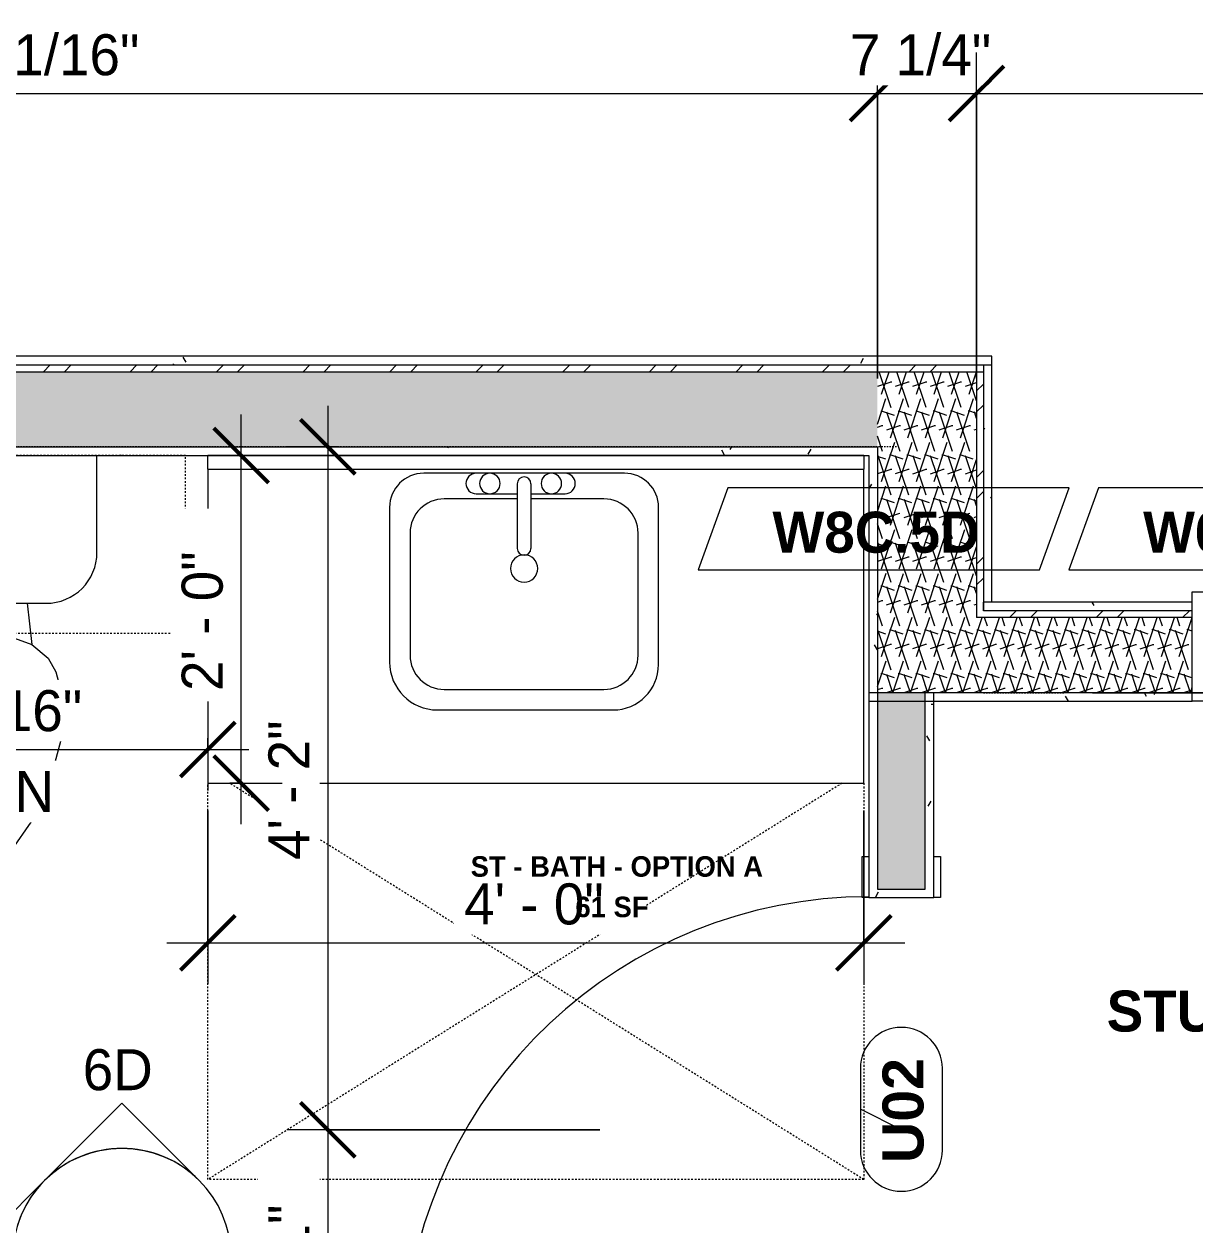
# Model space of a CAD drawing. Header units: inches. Extents: x -4058 to -1781, y 9814 to 12289.
# Drawn here: x -3268.9 to -3183.2, y 10317.2 to 10405 of the extents above; entities that cross this region are included whole.
import ezdxf

# ---------------------------------------------------------------- set-up
doc = ezdxf.new("R2010")
doc.units = ezdxf.units.IN
doc.header["$MEASUREMENT"] = 0
doc.linetypes.add('Dash', pattern=[0.25, 0.125, -0.125])
doc.linetypes.add('Dash 3_32_', pattern=[0.1875, 0.09375, -0.09375])
for name, color, linetype, lineweight in [('0-1', 7, 'Continuous', 5), ('0-2', 7, 'Continuous', 9), ('A-ANNO-DIMS', 211, 'Continuous', 9), ('A-ANNO-DIMS-32', 211, 'Continuous', 9), ('A-AREA-IDEN', 2, 'Continuous', 9), ('A-DETL-1', 90, 'Dash 3_32_', 9), ('A-DOOR-1', 7, 'Continuous', 9), ('A-DOOR-2', 31, 'Continuous', 9), ('A-DOOR-FRAM', 31, 'Continuous', 9), ('A-DOOR-FRAM-1', 7, 'Continuous', 9), ('A-DOOR-IDEN', 31, 'Continuous', 9), ('A-GENM', 5, 'Continuous', 9), ('A-GENM-2', 147, 'Dash', 9), ('A-WALL-1', 7, 'Continuous', 9), ('A-WALL-2', 113, 'Continuous', 9), ('A-WALL-IDEN', 211, 'Continuous', 9), ('A-WALL-PATT-1', 9, 'Continuous', 9), ('G-ANNO-SYMB-3', 111, 'Continuous', 9), ('I-WALL-2', 7, 'Continuous', 9), ('P-SANR-FIXT', 6, 'Continuous', 9), ('Q-CASE', 31, 'Continuous', 9), ('Q-CASE-3', 31, 'Dash', 9)]:
    doc.layers.add(name, color=color, linetype=linetype, lineweight=lineweight)
doc.styles.add('Arial_B', font='arialbd.ttf', dxfattribs={"height": 3})
doc.styles.add('Century Gothic', font='ufonts.com_century-gothic.ttf', dxfattribs={"height": 3})
doc.styles.add('Century Gothic_B', font='GOTHICB.TTF', dxfattribs={"height": 3})
doc.styles.add('Century Gothic_B_1', font='GOTHICB.TTF', dxfattribs={"height": 1.5})
doc.dimstyles.new('THE_DIMENSION_STRING', dxfattribs={"dimscale": 12, "dimtxt": 3.132505, "dimasz": 0.333333, "dimexe": 0.25, "dimexo": 0.166667, "dimgap": 0.041667, "dimtad": 1, "dimdec": 4, "dimrnd": 0.0625, "dimzin": 3, "dimdsep": 46, "dimlunit": 4, "dimtxsty": 'Century Gothic', "dimblk1": 'OBLIQUE', "dimblk2": 'OBLIQUE', "dimsah": 1, "dimcen": 0.09, "dimdle": 0.25, "dimazin": 0, "dimtfac": 1, "dimtdec": 4, "dimtix": 1, "dimtmove": 0, "dimatfit": 3, "dimfxl": 1, "dimtvp": 1, "dimtfill": 1, "dimfrac": 2, "dimtolj": 1, "dimtzin": 0, "dimarcsym": 2})
doc.dimstyles.new('THE_DIMENSION_STRING_2', dxfattribs={"dimscale": 12, "dimtxt": 3.132505, "dimasz": 0.333333, "dimexe": 0.25, "dimexo": 0.166667, "dimgap": 0.041667, "dimtad": 1, "dimdec": 4, "dimrnd": 0.0625, "dimzin": 3, "dimdsep": 46, "dimlunit": 4, "dimtxsty": 'Century Gothic', "dimblk1": 'OBLIQUE', "dimblk2": 'OBLIQUE', "dimsah": 1, "dimcen": 0.09, "dimdle": 0.25, "dimazin": 0, "dimtfac": 1, "dimtdec": 4, "dimtix": 1, "dimtmove": 0, "dimatfit": 3, "dimfxl": 1, "dimtvp": 1, "dimtfill": 1, "dimfrac": 2, "dimtolj": 1, "dimtzin": 0, "dimarcsym": 2})
doc.dimstyles.new('THE_DIMENSION_STRING_3', dxfattribs={"dimscale": 12, "dimtxt": 3.132505, "dimasz": 0.333333, "dimexe": 0.25, "dimexo": 0.166667, "dimgap": 0.041667, "dimtad": 1, "dimdec": 4, "dimrnd": 0.0625, "dimzin": 3, "dimdsep": 46, "dimlunit": 4, "dimtxsty": 'Century Gothic', "dimblk1": 'OBLIQUE', "dimblk2": 'OBLIQUE', "dimsah": 1, "dimcen": 0.09, "dimdle": 0.25, "dimazin": 0, "dimtfac": 1, "dimtdec": 4, "dimtix": 1, "dimtmove": 0, "dimatfit": 3, "dimfxl": 1, "dimtvp": 1, "dimtfill": 1, "dimfrac": 2, "dimtolj": 1, "dimtzin": 0, "dimarcsym": 2})
doc.dimstyles.new('THE_DIMENSION_STRING_4', dxfattribs={"dimscale": 12, "dimtxt": 3.132505, "dimasz": 0.333333, "dimexe": 0.25, "dimexo": 0.166667, "dimgap": 0.041667, "dimtad": 1, "dimdec": 4, "dimrnd": 0.0625, "dimzin": 3, "dimdsep": 46, "dimlunit": 4, "dimtxsty": 'Century Gothic', "dimblk1": 'OBLIQUE', "dimblk2": 'OBLIQUE', "dimsah": 1, "dimcen": 0.09, "dimdle": 0.25, "dimazin": 0, "dimtfac": 1, "dimtdec": 4, "dimtix": 1, "dimtmove": 0, "dimatfit": 3, "dimfxl": 1, "dimtvp": 1, "dimtfill": 1, "dimfrac": 2, "dimtolj": 1, "dimtzin": 0, "dimarcsym": 2})
pattern_1 = [(0, (0, 0), (10.24, 2.56), [0.422, -7.258, 0.422, -7.258, -40.96]), (0, (0, 0), (10.24, 2.56), [-15.36, 0.422, -14.938, 0.422, -7.258, -17.92]), (0, (0, 0), (10.24, 2.56), [-38.4, 0.422, -4.698, 0.422, -12.378]), (120, (3.84, 1.28), (-7.33702503, 7.58810013), [0.422, -7.258, 0.422, -7.258, -40.96]), (120, (3.84, 1.28), (-7.33702503, 7.58810013), [-15.36, 0.422, -14.938, 0.422, -7.258, -17.92]), (120, (3.84, 1.28), (-7.33702503, 7.58810013), [-38.4, 0.422, -4.698, 0.422, -12.378]), (240, (5.12, 6.4), (-2.90297497, -10.14810013), [0.422, -7.258, 0.422, -7.258, -40.96]), (240, (5.12, 6.4), (-2.90297497, -10.14810013), [-15.36, 0.422, -14.938, 0.422, -7.258, -17.92]), (240, (5.12, 6.4), (-2.90297497, -10.14810013), [-38.4, 0.422, -4.698, 0.422, -12.378])]
pattern_2 = [(161.57, (0.16, 0.16), (-1.279773737, -0.000426766), [0, -9.107, 1.011, 0]), (18.43, (-0.16, 0.16), (-1.279773737, 0.000426766), [0, -9.107, 1.011, 0]), (108.43, (0.16, 0.16), (0.639452382, -3.199964008), [3.035, -7.083]), (71.57, (-0.16, 0.16), (0.639452382, 3.199964008), [3.035, -7.083])]
pattern_3 = [(45, (0, 0), (-3.1678384, 3.1678384), []), (45, (0, 4.8), (-3.1678384, 3.1678384), [])]

# ---------------------------------------------------------------- blocks, each defined once
blk = doc.blocks.new('HOLLOW METAL - UNIT DOOR-2191977-UNIT PLANS - 1ST FLOOR')
at = {"layer": 'A-DOOR-1'}
for p, q in [((16.25, -3.875), (18, -3.875)), ((16.25, -39.875), (16.25, -3.875)), ((18, -3.875), (18, -39.875)), ((18, -39.875), (16.25, -39.875))]:
    blk.add_line(p, q, dxfattribs=at)
blk.add_arc((18, -3.875), 36, 180, 270, dxfattribs=at)
at = {"layer": 'A-DOOR-FRAM-1'}
for p, q in [((-20, 4.125), (-18, 4.125)), ((-20, -3.875), (-20, 4.125)), ((-18, 4.125), (-18, 2.1875)), ((18, 4.125), (20, 4.125)), ((18, 2.1875), (18, 4.125)), ((20, 4.125), (20, -3.875)), ((-18, 2.1875), (-17.375, 2.1875)), ((-17.375, 2.1875), (-17.375, -1.9375)), ((17.375, 2.1875), (18, 2.1875)), ((17.375, -1.9375), (17.375, 2.1875)), ((-18, -1.9375), (-18, -3.875)), ((-17.375, -1.9375), (-18, -1.9375)), ((18, -1.9375), (17.375, -1.9375)), ((18, -3.875), (18, -1.9375)), ((-18, -3.875), (-20, -3.875)), ((20, -3.875), (18, -3.875))]:
    blk.add_line(p, q, dxfattribs=at)
blk = doc.blocks.new('CTR - 1st Phase - Common Walls_rvt-1-UNIT PLANS - 1ST FLOOR')
at = {"layer": 'A-WALL-PATT-1'}
h = blk.add_hatch(dxfattribs=at)
h.set_pattern_fill('FP_3', color=256, style=0, pattern_type=2)
h.set_pattern_definition(pattern_1)
h.paths.add_polyline_path([(-3198.724, 10380.039), (-3198.099, 10380.039), (-3198.099, 10380.664), (-3419.382, 10380.664), (-3419.382, 10380.039), (-3207.099, 10380.039)], flags=0)
h = blk.add_hatch(dxfattribs=at)
h.set_pattern_fill('FP_16', color=256, style=0, pattern_type=2)
h.set_pattern_definition(pattern_3)
h.paths.add_polyline_path([(-3206.474, 10379.539), (-3198.724, 10379.539), (-3198.724, 10380.039), (-3418.882, 10380.039), (-3418.882, 10379.539), (-3207.099, 10379.539)], flags=0)
h = blk.add_hatch(dxfattribs=at)
h.set_pattern_fill('FP_4', color=256, style=0, pattern_type=2)
h.set_pattern_definition(pattern_2)
h.paths.add_polyline_path([(-3206.474, 10374.039), (-3206.474, 10379.539), (-3413.382, 10379.539), (-3413.382, 10374.039), (-3207.099, 10374.039)], flags=0)
h = blk.add_hatch(dxfattribs=at)
h.set_pattern_fill('FP_4', color=256, style=0, pattern_type=2)
h.set_pattern_definition(pattern_2)
h.paths.add_polyline_path([(-3206.474, 10356.039), (-3199.224, 10356.039), (-3199.224, 10379.539), (-3206.474, 10379.539), (-3206.474, 10370.067)], flags=0)
h = blk.add_hatch(dxfattribs=at)
h.set_pattern_fill('FP_16', color=256, style=0, pattern_type=2)
h.set_pattern_definition(pattern_3)
h.paths.add_polyline_path([(-3199.224, 10361.539), (-3198.724, 10361.539), (-3198.724, 10379.539), (-3199.224, 10379.539), (-3199.224, 10370.067)], flags=0)
h = blk.add_hatch(dxfattribs=at)
h.set_pattern_fill('FP_3', color=256, style=0, pattern_type=2)
h.set_pattern_definition(pattern_1)
h.paths.add_polyline_path([(-3198.099, 10362.664), (-3198.099, 10380.039), (-3198.724, 10380.039), (-3198.724, 10362.664)], flags=0)
h = blk.add_hatch(dxfattribs=at)
h.set_pattern_fill('FP_3', color=256, style=0, pattern_type=2)
h.set_pattern_definition(pattern_1)
h.paths.add_polyline_path([(-3207.099, 10373.414), (-3207.099, 10374.039), (-3334.911, 10374.039), (-3334.911, 10373.414), (-3254.645, 10373.414)], flags=0)
h.paths.add_polyline_path([(-3343.161, 10373.414), (-3342.536, 10373.414), (-3342.536, 10374.039), (-3412.757, 10374.039), (-3412.757, 10373.414), (-3349.006, 10373.414)], flags=0)
h = blk.add_hatch(dxfattribs=at)
h.set_pattern_fill('FP_3', color=256, style=0, pattern_type=2)
h.set_pattern_definition(pattern_1)
h.paths.add_polyline_path([(-3206.474, 10355.414), (-3206.474, 10374.039), (-3207.099, 10374.039), (-3207.099, 10355.414)], flags=0)
h = blk.add_hatch(dxfattribs=at)
h.set_pattern_fill('FP_3', color=256, style=0, pattern_type=2)
h.set_pattern_definition(pattern_1)
h.paths.add_polyline_path([(-3198.099, 10362.039), (-3183.436, 10362.039), (-3183.436, 10362.664), (-3198.724, 10362.664), (-3198.724, 10362.039)], flags=0)
h.paths.add_polyline_path([(-3143.436, 10362.039), (-3134.124, 10362.039), (-3134.124, 10362.664), (-3143.436, 10362.664)], flags=0)
h = blk.add_hatch(dxfattribs=at)
h.set_pattern_fill('FP_16', color=256, style=0, pattern_type=2)
h.set_pattern_definition(pattern_3)
h.paths.add_polyline_path([(-3198.099, 10361.539), (-3183.436, 10361.539), (-3183.436, 10362.039), (-3198.724, 10362.039), (-3198.724, 10361.539)], flags=0)
h.paths.add_polyline_path([(-3143.436, 10361.539), (-3134.124, 10361.539), (-3134.124, 10362.039), (-3143.436, 10362.039)], flags=0)
h = blk.add_hatch(dxfattribs=at)
h.set_pattern_fill('FP_4', color=256, style=0, pattern_type=2)
h.set_pattern_definition(pattern_2)
h.paths.add_polyline_path([(-3199.224, 10356.039), (-3183.436, 10356.039), (-3183.436, 10361.539), (-3199.224, 10361.539)], flags=0)
h.paths.add_polyline_path([(-3141.374, 10356.039), (-3139.624, 10356.039), (-3139.624, 10361.539), (-3143.436, 10361.539), (-3143.436, 10356.039)], flags=0)
h = blk.add_hatch(dxfattribs=at)
h.set_pattern_fill('FP_3', color=256, style=0, pattern_type=2)
h.set_pattern_definition(pattern_1)
h.paths.add_polyline_path([(-3206.474, 10355.414), (-3183.436, 10355.414), (-3183.436, 10356.039), (-3206.474, 10356.039)], flags=0)
h.paths.add_polyline_path([(-3141.374, 10355.414), (-3141.374, 10356.039), (-3143.436, 10356.039), (-3143.436, 10355.414)], flags=0)
at = {"layer": 'A-WALL-1'}
for p, q in [((-3412.757, 10380.039), (-3207.099, 10380.039)), ((-3412.757, 10379.539), (-3207.099, 10379.539)), ((-3207.099, 10380.039), (-3198.724, 10380.039)), ((-3207.099, 10379.539), (-3206.474, 10379.539)), ((-3206.474, 10379.539), (-3199.224, 10379.539)), ((-3199.224, 10379.539), (-3198.724, 10379.539)), ((-3199.224, 10379.539), (-3199.224, 10361.539)), ((-3198.724, 10380.039), (-3198.099, 10380.039)), ((-3198.724, 10380.039), (-3198.724, 10379.539)), ((-3198.724, 10380.039), (-3198.724, 10379.539)), ((-3198.724, 10379.539), (-3198.724, 10362.664)), ((-3334.911, 10374.039), (-3207.099, 10374.039)), ((-3207.099, 10374.039), (-3206.474, 10374.039)), ((-3206.474, 10374.039), (-3206.474, 10356.039)), ((-3198.099, 10362.664), (-3198.724, 10362.664)), ((-3198.724, 10362.039), (-3198.724, 10362.664)), ((-3198.724, 10362.664), (-3198.724, 10362.039)), ((-3198.099, 10362.039), (-3198.724, 10362.039)), ((-3183.436, 10362.039), (-3198.099, 10362.039)), ((-3198.724, 10361.539), (-3199.224, 10361.539)), ((-3198.099, 10361.539), (-3198.724, 10361.539)), ((-3183.436, 10361.539), (-3198.099, 10361.539)), ((-3199.224, 10356.039), (-3206.474, 10356.039)), ((-3198.099, 10356.039), (-3199.224, 10356.039)), ((-3183.436, 10356.039), (-3198.099, 10356.039))]:
    blk.add_line(p, q, dxfattribs=at)
at = {"layer": 'I-WALL-2'}
for p, q in [((-3207.099, 10380.664), (-3412.757, 10380.664)), ((-3198.099, 10380.664), (-3207.099, 10380.664)), ((-3198.099, 10380.039), (-3198.099, 10380.664)), ((-3198.099, 10362.664), (-3198.099, 10380.039)), ((-3295.786, 10373.414), (-3207.099, 10373.414)), ((-3207.099, 10373.414), (-3207.099, 10355.414)), ((-3183.436, 10362.664), (-3198.099, 10362.664)), ((-3207.099, 10355.414), (-3206.474, 10355.414)), ((-3206.474, 10355.414), (-3198.099, 10355.414)), ((-3198.099, 10355.414), (-3183.436, 10355.414))]:
    blk.add_line(p, q, dxfattribs=at)
at = {"layer": '0-2'}
blk.add_blockref('HOLLOW METAL - UNIT DOOR-2191977-UNIT PLANS - 1ST FLOOR', (-3163.436, 10359.289), dxfattribs=at)
blk = doc.blocks.new('M_Sink Vanity-Square - 500 x 440mm-1352614-UNIT PLANS - 1ST FLOOR')
at = {"layer": 'P-SANR-FIXT'}
for p, q in [((7.96, 7.092), (-6.725, 7.092)), ((3.618, 7.092), (-2.882, 7.092)), ((0.118, 6.329), (0.118, 1.59)), ((1.118, 6.329), (1.118, 1.59)), ((-2.882, 5.592), (0.118, 5.592)), ((1.118, 5.592), (3.618, 5.592)), ((-9.225, 4.592), (-9.225, -6.73)), ((0.118, 5.217), (-5.225, 5.217)), ((6.46, 5.217), (1.118, 5.217)), ((10.46, -6.91), (10.46, 4.592)), ((-7.725, 2.717), (-7.725, -6.23)), ((8.96, -6.23), (8.96, 2.717)), ((-5.225, -8.73), (6.46, -8.73)), ((-5.725, -10.23), (7.139, -10.23))]:
    blk.add_line(p, q, dxfattribs=at)
for centre, radius, start, end in [((-6.725, 4.592), 2.5, 90, 180), ((-2.882, 6.342), 0.75, 90, 270), ((-1.882, 6.342), 0.75, 360, 180), ((2.618, 6.342), 0.75, 360, 180), ((3.618, 6.342), 0.75, 270, 90), ((7.96, 4.592), 2.5, 360, 90), ((-1.882, 6.342), 0.75, 180, 0), ((0.618, 6.329), 0.5, 360, 180), ((2.618, 6.342), 0.75, 180, 360), ((-5.225, 2.717), 2.5, 90, 180), ((6.46, 2.717), 2.5, 0, 90), ((0.618, 0.125), 1, 360, 180), ((0.618, 1.59), 0.5, 180, 0), ((0.618, 0.125), 1, 180, 0), ((-5.725, -6.73), 3.5, 180, 270), ((-5.225, -6.23), 2.5, 180, 270), ((6.46, -6.23), 2.5, 270, 0), ((7.139, -6.91), 3.321, 270, 0)]:
    blk.add_arc(centre, radius, start, end, dxfattribs=at)
blk = doc.blocks.new('Toilet-Domestic-3D - Toilet-Domestic-3D-3234795-UNIT PLANS - 1ST FLOOR')
at = {"layer": 'P-SANR-FIXT'}
for p, q in [((-2.74, 11), (-1.874, 11.5)), ((-1.874, 11.5), (-0.5, 12)), ((-0.5, 12), (0.5, 12)), ((0.5, 12), (1.874, 11.5)), ((1.874, 11.5), (2.74, 11)), ((-3.74, 10), (-2.74, 11)), ((2.74, 11), (3.74, 10)), ((-5.127, 8), (-3.74, 10)), ((3.74, 10), (5.127, 8)), ((-6.06, 6), (-5.127, 8)), ((5.127, 8), (6.06, 6)), ((-6.788, 4), (-6.06, 6)), ((6.06, 6), (6.788, 4)), ((-7.326, 1.992), (-6.788, 4)), ((6.788, 4), (7.326, 1.992)), ((-7.5, 0), (-7.326, 1.992)), ((7.326, 1.992), (7.5, 0)), ((-7.413, -0.996), (-7.5, 0)), ((7.5, 0), (7.413, -0.996)), ((-7.236, -2), (-7.413, -0.996)), ((7.413, -0.996), (7.236, -2)), ((-6.968, -3), (-7.236, -2)), ((7.236, -2), (6.968, -3)), ((-6.401, -4), (-6.968, -3)), ((6.968, -3), (6.401, -4)), ((-5.209, -5), (-6.401, -4)), ((6.401, -4), (5.209, -5)), ((-3.938, -5.463), (-5.209, -5)), ((-4.862, -8.024), (-5.209, -5)), ((5.209, -5), (3.836, -5.5)), ((4.862, -8.024), (5.209, -5)), ((-1, -6), (-3.449, -5.568)), ((1, -6), (-1, -6)), ((3.836, -5.5), (1, -6)), ((6.25, -8.024), (-6.25, -8.024)), ((-9.976, -11.75), (-9.976, -18.856)), ((9.976, -18.856), (9.976, -11.75))]:
    blk.add_line(p, q, dxfattribs=at)
for centre, start, end in [((-6.25, -11.75), 90, 180), ((6.25, -11.75), 0, 90)]:
    blk.add_arc(centre, 3.726, start, end, dxfattribs=at)
blk = doc.blocks.new('Bath Vanity - Bath Vanity 48_-2551079-UNIT PLANS - 1ST FLOOR')
at = {"layer": 'Q-CASE'}
for p, q in [((-23.262, -1.005), (-23.262, -24)), ((24.738, -24), (24.738, -1.005)), ((-23.262, -24), (24.738, -24))]:
    blk.add_line(p, q, dxfattribs=at)
blk = doc.blocks.new('ADA Clearances - 30_x48_-V54-UNIT PLANS - 1ST FLOOR')
at = {"layer": 'A-GENM-2'}
for p, q in [((15, 24), (-14.005, -22.407)), ((-14.005, 24), (-8.63, 24)), ((-5.63, 24), (15, 24)), ((15, 24), (15, -24)), ((-14.005, 22.407), (15, -24)), ((15, -24), (-14.005, -24))]:
    blk.add_line(p, q, dxfattribs=at)
blk = doc.blocks.new('BATHROOM MIRROR - BATHROOM MIRROR 48_-3124766-UNIT PLANS - 1ST FLOOR')
at = {"layer": 'Q-CASE'}
for p, q in [((24.738, 24), (-23.262, 24)), ((-23.262, 23), (-23.262, 24)), ((24.738, 24), (24.738, 23)), ((-23.262, 23), (24.738, 23))]:
    blk.add_line(p, q, dxfattribs=at)
blk = doc.blocks.new('300 Series Wall Hung Cabinet_326 - 30_-2909952-UNIT PLANS - 1ST FLOOR')
at = {"layer": 'Q-CASE'}
for p, q in [((-2.5, -13.188), (-2.012, -13.188)), ((-2.5, -13.188), (-2.5, -14.687)), ((-2.012, -14.687), (-2.012, -13.188)), ((2, -13.188), (2.488, -13.188)), ((2, -13.188), (2, -14.687)), ((2.488, -14.687), (2.488, -13.188)), ((-2.5, -14.687), (-2.012, -14.687)), ((2, -14.687), (2.488, -14.687))]:
    blk.add_line(p, q, dxfattribs=at)
at = {"layer": 'Q-CASE-3'}
for p, q in [((15, -0.188), (-15, -0.188)), ((-15, -0.188), (-15, -13.188)), ((15, -13.188), (15, -0.188)), ((-15, -13.188), (15, -13.188))]:
    blk.add_line(p, q, dxfattribs=at)
blk = doc.blocks.new('SWING - SINGLE - FLUSH - SWING - FLUSH - 2-10 x 6-8 - PRIVACY-3983846-UNIT PLANS - 1ST FLOOR')
at = {"layer": 'A-DOOR-2'}
for p, q in [((15, -2.375), (15, -36.383)), ((17, -2.375), (15, -2.375)), ((17, -2.375), (17, -36.383)), ((17, -36.383), (15, -36.383))]:
    blk.add_line(p, q, dxfattribs=at)
blk.add_arc((17, -2.375), 34.067, 180, 266.63431, dxfattribs=at)
at = {"layer": 'A-DOOR-FRAM'}
for p, q in [((-20, 2.375), (-20, 2.875)), ((-20, 2.875), (-17, 2.875)), ((-17, 2.875), (-17, 2.375)), ((17, 2.375), (17, 2.875)), ((17, 2.875), (20, 2.875)), ((20, 2.875), (20, 2.375)), ((-17, 2.375), (-20, 2.375)), ((20, 2.375), (17, 2.375)), ((-20, -2.375), (-17, -2.375)), ((-20, -2.875), (-20, -2.375)), ((-17, -2.375), (-17, -2.875)), ((17, -2.375), (20, -2.375)), ((17, -2.875), (17, -2.375)), ((20, -2.375), (20, -2.875)), ((-17, -2.875), (-20, -2.875)), ((20, -2.875), (17, -2.875))]:
    blk.add_line(p, q, dxfattribs=at)
blk = doc.blocks.new('Elevation - Filled Arrow-152140-UNIT PLANS - 1ST FLOOR')
at = {"layer": 'G-ANNO-SYMB-3'}
for start, end in [(360, 180), (180, 360)]:
    blk.add_arc((0, 0), 0.25, start, end, dxfattribs=at)
blk = doc.blocks.new('Elevation - Filled Arrow-151867-UNIT PLANS - 1ST FLOOR')
at = {"layer": 'G-ANNO-SYMB-3'}
for p, q in [((0, 0.3536), (-0.1768, 0.1768)), ((0.1768, 0.1768), (0, 0.3536))]:
    blk.add_line(p, q, dxfattribs=at)
blk.add_arc((0, 0), 0.25, 45, 135, dxfattribs=at)
blk = doc.blocks.new('DIMBLOCK39-UNIT PLANS - 1ST FLOOR')
at = {"layer": 'A-ANNO-DIMS-32'}
for p, q in [((-3246.701, 10377.039), (-3246.701, 10324.039)), ((-3245.873, 10374.039), (-3249.701, 10374.039)), ((-3246.701, 10374.039), (-3245.873, 10374.039)), ((-3226.784, 10324.039), (-3249.701, 10324.039)), ((-3246.701, 10324.039), (-3226.784, 10324.039))]:
    blk.add_line(p, q, dxfattribs=at)
at = {"layer": 'A-ANNO-DIMS-32', "lineweight": 50}
for p, q in [((-3246.701, 10374.039), (-3248.701, 10376.039)), ((-3246.701, 10374.039), (-3244.701, 10372.039)), ((-3246.701, 10324.039), (-3248.701, 10326.039)), ((-3246.701, 10324.039), (-3244.701, 10322.039))]:
    blk.add_line(p, q, dxfattribs=at)
at = {"layer": 'A-ANNO-DIMS-32', "color": 0, "insert": (-3251.046, 10343.794), "char_height": 3, "width": 12.58969, "attachment_point": 1, "rotation": 90, "line_spacing_factor": 0.984502, "style": 'Century Gothic', "bg_fill": 3, "box_fill_scale": 1.25, "bg_fill_color": 256, "bg_fill_true_color": 13158600, "bg_fill_transparency": 0}
blk.add_mtext('4\' - 2"', dxfattribs=at)
blk = doc.blocks.new('_Oblique')
at = {"color": 0, "linetype": 'ByBlock', "lineweight": -2}
blk.add_line((-0.5, -0.5), (0.5, 0.5), dxfattribs=at)
blk = doc.blocks.new('DIMBLOCK40-UNIT PLANS - 1ST FLOOR')
at = {"layer": 'A-ANNO-DIMS-32', "lineweight": 50}
for p, q in [((-3246.701, 10324.039), (-3248.701, 10326.039)), ((-3246.701, 10324.039), (-3244.701, 10322.039)), ((-3246.701, 10301.039), (-3248.701, 10303.039)), ((-3246.701, 10301.039), (-3244.701, 10299.039))]:
    blk.add_line(p, q, dxfattribs=at)
at = {"layer": 'A-ANNO-DIMS-32'}
for p, q in [((-3226.784, 10324.039), (-3249.701, 10324.039)), ((-3246.701, 10324.039), (-3246.701, 10301.039)), ((-3246.701, 10324.039), (-3226.784, 10324.039)), ((-3245.873, 10301.039), (-3249.701, 10301.039)), ((-3246.701, 10301.039), (-3245.873, 10301.039))]:
    blk.add_line(p, q, dxfattribs=at)
at = {"layer": 'A-ANNO-DIMS-32', "color": 0, "insert": (-3251.046, 10306.125), "char_height": 3, "width": 15.39402, "attachment_point": 1, "rotation": 90, "line_spacing_factor": 0.984502, "style": 'Century Gothic', "bg_fill": 3, "box_fill_scale": 1.25, "bg_fill_color": 256, "bg_fill_true_color": 13158600, "bg_fill_transparency": 0}
blk.add_mtext('1\' - 11"', dxfattribs=at)
blk = doc.blocks.new('DIMBLOCK76-UNIT PLANS - 1ST FLOOR')
at = {"layer": 'A-ANNO-DIMS-32'}
for p, q in [((-3255.474, 10347.414), (-3255.474, 10334.736)), ((-3255.474, 10337.736), (-3255.474, 10347.414)), ((-3207.474, 10347.414), (-3207.474, 10334.736)), ((-3207.474, 10337.736), (-3207.474, 10347.414)), ((-3258.474, 10337.736), (-3204.474, 10337.736))]:
    blk.add_line(p, q, dxfattribs=at)
at = {"layer": 'A-ANNO-DIMS-32', "lineweight": 50}
for p, q in [((-3255.474, 10337.736), (-3253.474, 10339.736)), ((-3207.474, 10337.736), (-3205.474, 10339.736)), ((-3255.474, 10337.736), (-3257.474, 10335.736)), ((-3207.474, 10337.736), (-3209.474, 10335.736))]:
    blk.add_line(p, q, dxfattribs=at)
at = {"layer": 'A-ANNO-DIMS-32', "color": 0, "insert": (-3236.719, 10342.081), "char_height": 3, "width": 12.58969, "attachment_point": 1, "line_spacing_factor": 0.984502, "style": 'Century Gothic', "bg_fill": 3, "box_fill_scale": 1.25, "bg_fill_color": 256, "bg_fill_true_color": 13158600, "bg_fill_transparency": 0}
blk.add_mtext('4\' - 0"', dxfattribs=at)
blk = doc.blocks.new('DIMBLOCK77-UNIT PLANS - 1ST FLOOR')
at = {"layer": 'A-ANNO-DIMS-32'}
for p, q in [((-3253.047, 10346.414), (-3253.047, 10376.414)), ((-3253.876, 10373.414), (-3250.047, 10373.414)), ((-3253.047, 10373.414), (-3253.876, 10373.414)), ((-3253.876, 10349.414), (-3250.047, 10349.414)), ((-3253.047, 10349.414), (-3253.876, 10349.414))]:
    blk.add_line(p, q, dxfattribs=at)
at = {"layer": 'A-ANNO-DIMS-32', "lineweight": 50}
for p, q in [((-3253.047, 10373.414), (-3255.047, 10375.414)), ((-3253.047, 10373.414), (-3251.047, 10371.414)), ((-3253.047, 10349.414), (-3255.047, 10351.414)), ((-3253.047, 10349.414), (-3251.047, 10347.414))]:
    blk.add_line(p, q, dxfattribs=at)
at = {"layer": 'A-ANNO-DIMS-32', "color": 0, "insert": (-3257.393, 10356.169), "char_height": 3, "width": 12.58969, "attachment_point": 1, "rotation": 90, "line_spacing_factor": 0.984502, "style": 'Century Gothic', "bg_fill": 3, "box_fill_scale": 1.25, "bg_fill_color": 256, "bg_fill_true_color": 13158600, "bg_fill_transparency": 0}
blk.add_mtext('2\' - 0"', dxfattribs=at)
blk = doc.blocks.new('DIMBLOCK312-UNIT PLANS - 1ST FLOOR')
at = {"layer": 'A-ANNO-DIMS-32', "lineweight": 50}
for p, q in [((-3291.661, 10351.881), (-3289.661, 10353.881)), ((-3255.474, 10351.881), (-3253.474, 10353.881)), ((-3291.661, 10351.881), (-3293.661, 10349.881)), ((-3255.474, 10351.881), (-3257.474, 10349.881))]:
    blk.add_line(p, q, dxfattribs=at)
at = {"layer": 'A-ANNO-DIMS-32'}
for p, q in [((-3291.661, 10352.71), (-3291.661, 10348.881)), ((-3291.661, 10351.881), (-3291.661, 10352.71)), ((-3255.474, 10352.71), (-3255.474, 10348.881)), ((-3255.474, 10351.881), (-3255.474, 10352.71)), ((-3294.661, 10351.881), (-3252.474, 10351.881))]:
    blk.add_line(p, q, dxfattribs=at)
at = {"layer": 'A-ANNO-DIMS-32', "color": 0, "char_height": 3, "attachment_point": 1, "line_spacing_factor": 0.984502, "style": 'Century Gothic', "bg_fill": 3, "box_fill_scale": 1.25, "bg_fill_color": 256, "bg_fill_true_color": 13158600, "bg_fill_transparency": 0}
for s, insert, width in [('3\' - 0 3/16"', (-3283.81, 10356.226), 24.5827), ('33" MIN', (-3281.076, 10350.304), 18.01936)]:
    blk.add_mtext(s, dxfattribs=dict(at, insert=insert, width=width))
blk = doc.blocks.new('Wall Tag - Arch Wall-3956453-UNIT PLANS - 1ST FLOOR')
at = {"layer": 'A-WALL-IDEN'}
for p, q in [((-0.3561, 0.0937), (-0.4244, -0.0937)), ((0.4244, 0.0937), (-0.3561, 0.0937)), ((0.3561, -0.0937), (0.4244, 0.0937)), ((-0.4244, -0.0937), (0.3561, -0.0937))]:
    blk.add_line(p, q, dxfattribs=at)
blk = doc.blocks.new('Door Tag - Type Mark-2601225-UNIT PLANS - 1ST FLOOR')
at = {"layer": 'A-DOOR-IDEN'}
for p, q in [((0.09375, 0.09375), (-0.09375, 0.09375)), ((-0.09375, -0.09375), (0.09375, -0.09375))]:
    blk.add_line(p, q, dxfattribs=at)
for centre, start, end in [((-0.09375, 0), 90, 270), ((0.09375, 0), 270, 90)]:
    blk.add_arc(centre, 0.09375, start, end, dxfattribs=at)
blk = doc.blocks.new('DIMBLOCK749-UNIT PLANS - 1ST FLOOR')
at = {"layer": 'A-ANNO-DIMS-32'}
for p, q in [((-3175.298, 10359.039), (-3175.298, 10252.039)), ((-3190.724, 10356.039), (-3172.298, 10356.039)), ((-3175.298, 10356.039), (-3190.724, 10356.039)), ((-3179.724, 10255.039), (-3172.298, 10255.039)), ((-3175.298, 10255.039), (-3179.724, 10255.039))]:
    blk.add_line(p, q, dxfattribs=at)
at = {"layer": 'A-ANNO-DIMS-32', "lineweight": 50}
for p, q in [((-3175.298, 10356.039), (-3177.298, 10358.039)), ((-3175.298, 10356.039), (-3173.298, 10354.039)), ((-3175.298, 10255.039), (-3177.298, 10257.039)), ((-3175.298, 10255.039), (-3173.298, 10253.039))]:
    blk.add_line(p, q, dxfattribs=at)
at = {"layer": 'A-ANNO-DIMS-32', "color": 0, "insert": (-3179.644, 10300.294), "char_height": 3, "width": 12.58969, "attachment_point": 1, "rotation": 90, "line_spacing_factor": 0.984502, "style": 'Century Gothic', "bg_fill": 3, "box_fill_scale": 1.25, "bg_fill_color": 256, "bg_fill_true_color": 13158600, "bg_fill_transparency": 0}
blk.add_mtext('8\' - 5"', dxfattribs=at)
blk = doc.blocks.new('DIMBLOCK974-UNIT PLANS - 1ST FLOOR')
at = {"layer": 'A-ANNO-DIMS-32'}
for p, q in [((-3336.536, 10379.039), (-3336.536, 10402.892)), ((-3206.474, 10379.039), (-3206.474, 10402.892)), ((-3336.536, 10399.892), (-3206.474, 10399.892)), ((-3336.536, 10399.892), (-3336.536, 10379.039)), ((-3206.474, 10399.892), (-3206.474, 10379.039))]:
    blk.add_line(p, q, dxfattribs=at)
at = {"layer": 'A-ANNO-DIMS-32', "lineweight": 50}
for p, q in [((-3336.536, 10399.892), (-3334.536, 10401.892)), ((-3206.474, 10399.892), (-3204.474, 10401.892)), ((-3336.536, 10399.892), (-3338.536, 10397.892)), ((-3206.474, 10399.892), (-3208.474, 10397.892))]:
    blk.add_line(p, q, dxfattribs=at)
at = {"layer": 'A-ANNO-DIMS-32', "color": 0, "insert": (-3284.085, 10404.237), "char_height": 3, "width": 30.19138, "attachment_point": 1, "line_spacing_factor": 0.984502, "style": 'Century Gothic', "bg_fill": 3, "box_fill_scale": 1.25, "bg_fill_color": 256, "bg_fill_true_color": 13158600, "bg_fill_transparency": 0}
blk.add_mtext('10\' - 10 1/16"', dxfattribs=at)
blk = doc.blocks.new('DIMBLOCK975-UNIT PLANS - 1ST FLOOR')
at = {"layer": 'A-ANNO-DIMS-32'}
for p, q in [((-3206.474, 10379.039), (-3206.474, 10402.892)), ((-3199.224, 10379.039), (-3199.224, 10402.892)), ((-3206.474, 10399.892), (-3199.224, 10399.892)), ((-3206.474, 10399.892), (-3206.474, 10379.039)), ((-3199.224, 10399.892), (-3199.224, 10379.039))]:
    blk.add_line(p, q, dxfattribs=at)
at = {"layer": 'A-ANNO-DIMS-32', "lineweight": 50}
for p, q in [((-3206.474, 10399.892), (-3204.474, 10401.892)), ((-3199.224, 10399.892), (-3197.224, 10401.892)), ((-3206.474, 10399.892), (-3208.474, 10397.892)), ((-3199.224, 10399.892), (-3201.224, 10397.892))]:
    blk.add_line(p, q, dxfattribs=at)
at = {"layer": 'A-ANNO-DIMS-32', "color": 0, "insert": (-3208.492, 10404.237), "char_height": 3, "width": 13.54435, "attachment_point": 1, "line_spacing_factor": 0.984502, "style": 'Century Gothic', "bg_fill": 3, "box_fill_scale": 1.25, "bg_fill_color": 256, "bg_fill_true_color": 13158600, "bg_fill_transparency": 0}
blk.add_mtext('7 1/4"', dxfattribs=at)
blk = doc.blocks.new('DIMBLOCK976-UNIT PLANS - 1ST FLOOR')
at = {"layer": 'A-ANNO-DIMS-32'}
for p, q in [((-3199.224, 10379.039), (-3199.224, 10402.892)), ((-3139.624, 10361.039), (-3139.624, 10402.892)), ((-3199.224, 10399.892), (-3139.624, 10399.892)), ((-3199.224, 10399.892), (-3199.224, 10379.039)), ((-3139.624, 10399.892), (-3139.624, 10361.039))]:
    blk.add_line(p, q, dxfattribs=at)
at = {"layer": 'A-ANNO-DIMS-32', "lineweight": 50}
for p, q in [((-3199.224, 10399.892), (-3197.224, 10401.892)), ((-3139.624, 10399.892), (-3137.624, 10401.892)), ((-3199.224, 10399.892), (-3201.224, 10397.892)), ((-3139.624, 10399.892), (-3141.624, 10397.892))]:
    blk.add_line(p, q, dxfattribs=at)
at = {"layer": 'A-ANNO-DIMS-32', "color": 0, "insert": (-3179.667, 10404.237), "char_height": 3, "width": 24.5827, "attachment_point": 1, "line_spacing_factor": 0.984502, "style": 'Century Gothic', "bg_fill": 3, "box_fill_scale": 1.25, "bg_fill_color": 256, "bg_fill_true_color": 13158600, "bg_fill_transparency": 0}
blk.add_mtext('4\' - 11 5/8"', dxfattribs=at)

msp = doc.modelspace()

# ---------------------------------------------------------------- hatches: boundary and pattern name
at = {"layer": 'A-WALL-PATT-1'}
h = msp.add_hatch(dxfattribs=at)
h.set_pattern_fill('FP_3', color=256, style=0, pattern_type=2)
h.set_pattern_definition(pattern_1)
h.paths.add_polyline_path([(-3206.47374, 10257.4144), (-3206.47374, 10260.4144), (-3204.72374, 10260.4144), (-3204.72374, 10261.0394), (-3207.09874, 10261.0394), (-3207.09874, 10257.4144)], flags=0)
h.paths.add_polyline_path([(-3204.72374, 10295.0394), (-3204.72374, 10295.6644), (-3206.47374, 10295.6644), (-3206.47374, 10299.2894), (-3207.09874, 10299.2894), (-3207.09874, 10295.0394)], flags=0)
h.paths.add_polyline_path([(-3206.47374, 10302.7894), (-3206.47374, 10306.4144), (-3204.72374, 10306.4144), (-3204.72374, 10307.0394), (-3207.09874, 10307.0394), (-3207.09874, 10302.7894)], flags=0)
h.paths.add_polyline_path([(-3204.72374, 10341.0394), (-3204.72374, 10341.6644), (-3206.47374, 10341.6644), (-3206.47374, 10356.03481), (-3207.09874, 10356.03481), (-3207.09874, 10341.0394)], flags=0)
h = msp.add_hatch(dxfattribs=at)
h.set_pattern_fill('FP_4', color=256, style=0, pattern_type=2)
h.set_pattern_definition(pattern_2)
h.paths.add_polyline_path([(-3202.97374, 10256.7894), (-3202.97374, 10260.4144), (-3206.47374, 10260.4144), (-3206.47374, 10256.7894)], flags=0)
h.paths.add_polyline_path([(-3202.97374, 10295.6644), (-3202.97374, 10306.4144), (-3206.47374, 10306.4144), (-3206.47374, 10295.6644), (-3204.72374, 10295.6644)], flags=0)
h.paths.add_polyline_path([(-3204.72374, 10341.6644), (-3202.97374, 10341.6644), (-3202.97374, 10356.03481), (-3206.47374, 10356.03481), (-3206.47374, 10341.6644)], flags=0)
h = msp.add_hatch(dxfattribs=at)
h.set_pattern_fill('FP_3', color=256, style=0, pattern_type=2)
h.set_pattern_definition(pattern_1)
h.paths.add_polyline_path([(-3202.97374, 10257.4144), (-3202.34874, 10257.4144), (-3202.34874, 10261.0394), (-3204.72374, 10261.0394), (-3204.72374, 10260.4144), (-3202.97374, 10260.4144), (-3202.97374, 10257.82524)], flags=0)
h.paths.add_polyline_path([(-3204.72374, 10295.0394), (-3202.34874, 10295.0394), (-3202.34874, 10307.0394), (-3204.72374, 10307.0394), (-3204.72374, 10306.4144), (-3202.97374, 10306.4144), (-3202.97374, 10295.6644), (-3204.72374, 10295.6644), (-3204.72374, 10295.23907)], flags=0)
h.paths.add_polyline_path([(-3202.34874, 10341.0394), (-3202.34874, 10356.03481), (-3202.97374, 10356.03481), (-3202.97374, 10341.6644), (-3204.72374, 10341.6644), (-3204.72374, 10341.0394)], flags=0)

# ---------------------------------------------------------------- linework, layer by layer
at = {"layer": 'A-DETL-1'}
for p, q in [((-3205.08554, 10374.0394), (-3332.75818, 10374.0394)), ((-3198.72374, 10356.0394), (-3192.72374, 10356.0394))]:
    msp.add_line(p, q, dxfattribs=at)
at = {"layer": 'A-DOOR-IDEN'}
msp.add_line((-3204.72374, 10324.0394), (-3207.72374, 10325.54624), dxfattribs=at)
at = {"layer": 'A-WALL-2'}
for p, q in [((-3207.09874, 10356.03481), (-3207.09874, 10341.0394)), ((-3202.34874, 10356.03481), (-3207.09874, 10356.03481)), ((-3206.47374, 10356.03481), (-3206.47374, 10341.6644)), ((-3202.97374, 10341.6644), (-3202.97374, 10356.03481)), ((-3202.34874, 10341.0394), (-3202.34874, 10356.03481)), ((-3207.09874, 10341.0394), (-3202.34874, 10341.0394)), ((-3206.47374, 10341.6644), (-3202.97374, 10341.6644))]:
    msp.add_line(p, q, dxfattribs=at)

# ---------------------------------------------------------------- block references
at = {"layer": '0-1'}
msp.add_blockref('CTR - 1st Phase - Common Walls_rvt-1-UNIT PLANS - 1ST FLOOR', (0, 0), dxfattribs=at)
at = {"layer": 'A-DOOR-2', "rotation": 269.9999999999664}
msp.add_blockref('SWING - SINGLE - FLUSH - SWING - FLUSH - 2-10 x 6-8 - PRIVACY-3983846-UNIT PLANS - 1ST FLOOR', (-3204.72374, 10324.0394), dxfattribs=at)
at = {"layer": 'A-DOOR-IDEN', "xscale": 31.99999999999999, "yscale": 31.99999999999999, "zscale": 31.99999999999999, "rotation": 89.99999999999991}
msp.add_blockref('Door Tag - Type Mark-2601225-UNIT PLANS - 1ST FLOOR', (-3204.72374, 10325.54624), dxfattribs=at)
at = {"layer": 'A-GENM', "rotation": 270.0000000000592}
msp.add_blockref('ADA Clearances - 30_x48_-V54-UNIT PLANS - 1ST FLOOR', (-3231.47374, 10335.40981), dxfattribs=at)
at = {"layer": 'A-WALL-IDEN', "xscale": 31.99999999999999, "yscale": 31.99999999999999, "zscale": 31.99999999999999}
for p in [(-3206.01675, 10368.0394), (-3178.89249, 10368.0394)]:
    msp.add_blockref('Wall Tag - Arch Wall-3956453-UNIT PLANS - 1ST FLOOR', p, dxfattribs=at)
at = {"layer": 'G-ANNO-SYMB-3', "xscale": 31.99999999999999, "yscale": 31.99999999999999, "zscale": 31.99999999999999}
for name in ['Elevation - Filled Arrow-151867-UNIT PLANS - 1ST FLOOR', 'Elevation - Filled Arrow-152140-UNIT PLANS - 1ST FLOOR']:
    msp.add_blockref(name, (-3261.76532, 10314.68116), dxfattribs=at)
at = {"layer": 'G-ANNO-SYMB-3', "xscale": 31.99999999999999, "yscale": 31.99999999999999, "zscale": 31.99999999999999, "rotation": 89.9999999999983}
msp.add_blockref('Elevation - Filled Arrow-151867-UNIT PLANS - 1ST FLOOR', (-3261.76532, 10314.68116), dxfattribs=at)
at = {"layer": 'P-SANR-FIXT', "rotation": 180}
msp.add_blockref('Toilet-Domestic-3D - Toilet-Domestic-3D-3234795-UNIT PLANS - 1ST FLOOR', (-3273.56749, 10354.55858), dxfattribs=at)
at = {"layer": 'P-SANR-FIXT'}
msp.add_blockref('M_Sink Vanity-Square - 500 x 440mm-1352614-UNIT PLANS - 1ST FLOOR', (-3232.95322, 10365.01065), dxfattribs=at)
at = {"layer": 'Q-CASE'}
for name, p in [('300 Series Wall Hung Cabinet_326 - 30_-2909952-UNIT PLANS - 1ST FLOOR', (-3272.11803, 10373.59731)), ('BATHROOM MIRROR - BATHROOM MIRROR 48_-3124766-UNIT PLANS - 1ST FLOOR', (-3232.21144, 10349.40981)), ('Bath Vanity - Bath Vanity 48_-2551079-UNIT PLANS - 1ST FLOOR', (-3232.21144, 10373.4144))]:
    msp.add_blockref(name, p, dxfattribs=at)

# ---------------------------------------------------------------- texts
at = {"layer": 'A-DOOR-IDEN', "insert": (-3206.10359, 10321.61436), "char_height": 3, "width": 9.393, "attachment_point": 1, "rotation": 90, "style": 'Arial_B'}
msp.add_mtext('U02', dxfattribs=at)
at = {"layer": 'A-WALL-IDEN', "char_height": 3, "width": 19.594, "attachment_point": 1, "style": 'Century Gothic_B'}
for s, insert in [('W8C.5D', (-3214.15236, 10369.28693)), ('W6C.5D', (-3187.02809, 10369.28693))]:
    msp.add_mtext(s, dxfattribs=dict(at, insert=insert))
at = {"layer": 'G-ANNO-SYMB-3', "insert": (-3264.63321, 10329.94651), "char_height": 3, "width": 6.666, "attachment_point": 1, "style": 'Century Gothic'}
msp.add_mtext('6D', dxfattribs=at)

# ---------------------------------------------------------------- next in the draw order: dimensions: what is measured, and where the dimension line sits
at = {"layer": 'A-ANNO-DIMS'}
for base, p1, p2, dimstyle, override, picture, middle in [((-3246.70122, 10324.0394), (-3243.87279, 10374.0394), (-3224.78422, 10324.0394), 'THE_DIMENSION_STRING', {"dimpost": '<>', "dimfxl": 53.519841}, 'DIMBLOCK39-UNIT PLANS - 1ST FLOOR', (-3248.73895, 10349.0394)), ((-3175.29825, 10255.0394), (-3192.72374, 10356.0394), (-3181.72374, 10255.0394), 'THE_DIMENSION_STRING_3', {"dimpost": '<>', "dimfxl": 101.597244}, 'DIMBLOCK749-UNIT PLANS - 1ST FLOOR', (-3177.37371, 10305.5394))]:
    dim = msp.add_linear_dim(base=base, p1=p1, p2=p2, angle=90, dimstyle=dimstyle, override=override, dxfattribs=at)
    dim.commit()
    dim.dimension.update_dxf_attribs({"geometry": picture, "text_midpoint": middle})

# ---------------------------------------------------------------- next in the draw order: texts
at = {"layer": 'A-AREA-IDEN', "insert": (-3189.69743, 10334.23613), "char_height": 3, "width": 51.51, "attachment_point": 1, "style": 'Century Gothic_B'}
msp.add_mtext('STUDIO A - ADA TYPE', dxfattribs=at)

# ---------------------------------------------------------------- next in the draw order: dimensions: what is measured, and where the dimension line sits
at = {"layer": 'A-ANNO-DIMS'}
for base, p1, p2, dimstyle, override, picture, middle in [((-3206.47374, 10399.89173), (-3336.53624, 10377.0394), (-3206.47374, 10377.0394), 'THE_DIMENSION_STRING_4', {"dimpost": '<>', "dimfxl": 130.0625}, 'DIMBLOCK974-UNIT PLANS - 1ST FLOOR', (-3271.50499, 10402.1334)), ((-3207.47374, 10337.73583), (-3255.47374, 10349.4144), (-3207.47374, 10349.4144), 'THE_DIMENSION_STRING', {"dimpost": '<>', "dimfxl": 48}, 'DIMBLOCK76-UNIT PLANS - 1ST FLOOR', (-3231.47374, 10339.81129))]:
    dim = msp.add_linear_dim(base=base, p1=p1, p2=p2, dimstyle=dimstyle, override=override, dxfattribs=at)
    dim.commit()
    dim.dimension.update_dxf_attribs({"geometry": picture, "text_midpoint": middle})
dim = msp.add_linear_dim(base=(-3246.70122, 10301.0394), p1=(-3224.78422, 10324.0394), p2=(-3243.87279, 10301.0394), angle=90, dimstyle='THE_DIMENSION_STRING', override={"dimpost": '<>', "dimfxl": 29.889352}, dxfattribs=at)
dim.commit()
dim.dimension.update_dxf_attribs({"geometry": 'DIMBLOCK40-UNIT PLANS - 1ST FLOOR', "text_midpoint": (-3248.70122, 10312.5394)})

# ---------------------------------------------------------------- next in the draw order: texts
at = {"layer": 'A-AREA-IDEN', "char_height": 1.5, "attachment_point": 1, "style": 'Century Gothic_B_1'}
for s, insert, width in [('ST - BATH - OPTION A', (-3236.24241, 10344.07206), 24.341), ('61 SF', (-3228.57627, 10341.11036), 5.757)]:
    msp.add_mtext(s, dxfattribs=dict(at, insert=insert, width=width))

# ---------------------------------------------------------------- next in the draw order: dimensions: what is measured, and where the dimension line sits
at = {"layer": 'A-ANNO-DIMS'}
dim = msp.add_linear_dim(base=(-3199.22374, 10399.89173), p1=(-3206.47374, 10377.0394), p2=(-3199.22374, 10377.0394), dimstyle='THE_DIMENSION_STRING_4', override={"dimpost": '<>', "dimfxl": 7.25}, dxfattribs=at)
dim.commit()
dim.dimension.update_dxf_attribs({"geometry": 'DIMBLOCK975-UNIT PLANS - 1ST FLOOR', "text_midpoint": (-3202.84874, 10402.1334)})
dim = msp.add_linear_dim(base=(-3253.04728, 10373.4144), p1=(-3255.87571, 10349.4144), p2=(-3255.87571, 10373.4144), angle=90, dimstyle='THE_DIMENSION_STRING', override={"dimpost": '<>', "dimfxl": 24}, dxfattribs=at)
dim.commit()
dim.dimension.update_dxf_attribs({"geometry": 'DIMBLOCK77-UNIT PLANS - 1ST FLOOR', "text_midpoint": (-3255.12274, 10361.4144)})

# ---------------------------------------------------------------- next in the draw order: dimensions: what is measured, and where the dimension line sits
dim = msp.add_linear_dim(base=(-3139.62374, 10399.89173), p1=(-3199.22374, 10377.0394), p2=(-3139.62374, 10359.0394), dimstyle='THE_DIMENSION_STRING_4', override={"dimpost": '<>', "dimfxl": 62.258815}, dxfattribs=at)
dim.commit()
dim.dimension.update_dxf_attribs({"geometry": 'DIMBLOCK976-UNIT PLANS - 1ST FLOOR', "text_midpoint": (-3169.42374, 10402.1334)})
dim = msp.add_linear_dim(base=(-3255.47374, 10351.88118), p1=(-3291.66124, 10354.70961), p2=(-3255.47374, 10354.70961), text='<>\\X33" MIN', dimstyle='THE_DIMENSION_STRING_2', override={"dimpost": '<>', "dimfxl": 36.1875}, dxfattribs=at)
dim.commit()
dim.dimension.update_dxf_attribs({"geometry": 'DIMBLOCK312-UNIT PLANS - 1ST FLOOR', "text_midpoint": (-3273.56749, 10351.88118)})

doc.saveas('drawing.dxf')
